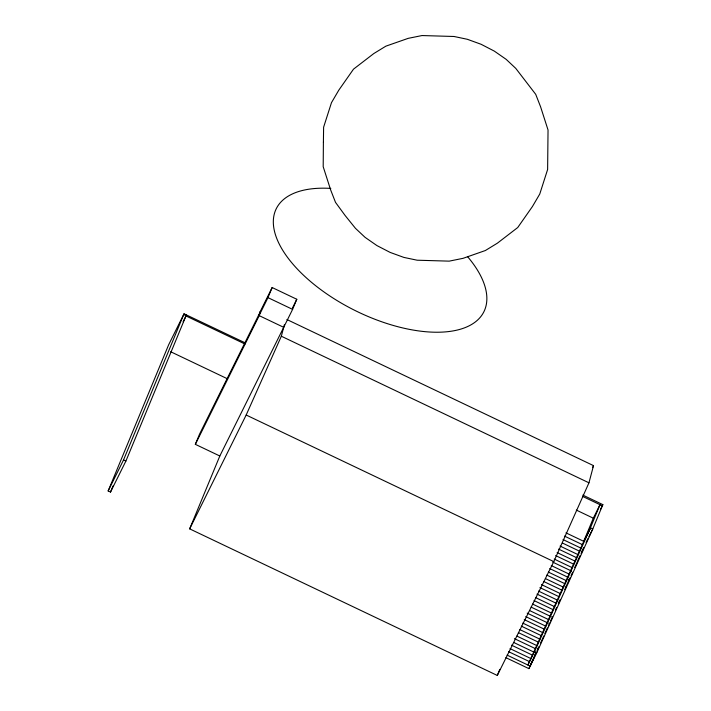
<?xml version="1.0" encoding="UTF-8"?>
<svg xmlns="http://www.w3.org/2000/svg" width="711" height="711" viewBox="0 0 711 711"><rect width="100%" height="100%" fill="white"/><g stroke="black" fill="none" stroke-linecap="round" stroke-linejoin="round"><path stroke-width="1.07" d="M283.698 327.318L259.071 315.577L260.03 311.96L272.153 287.528L296.789 299.269L292.603 309.374L219.823 456L189.659 528.86L497.291 675.45L553.798 561.61L588.957 482.813L593.525 465.634L286.897 319.523M260.03 311.96L259.213 315.648L195.338 444.331L219.823 456M189.659 528.86L246.175 415.02L281.334 336.223L284.418 324.607M245.046 344.044L184.833 315.408L186.415 314.875L125.891 461.083L110.507 492.074L108.152 490.954L168.649 344.791L184.033 313.8L245.464 343.004M108.152 490.954L123.536 459.964L184.033 313.8M110.507 492.074L113.049 485.942M195.338 444.331L199.515 434.225L260.173 312.031M259.071 315.577L267.976 297.642L272.153 287.528M497.291 675.45L499.806 669.353M505.859 657.648L528.895 668.624L534.53 656.129M507.094 655.115L530.148 666.1L532.672 660.021M534.885 655.258L535.97 652.654M544.848 633.608L545.924 631.004M593.303 518.186L583.731 541.32L590.423 527.82L600.004 504.686L593.303 518.186L576.31 510.08M565.423 588.113L566.498 585.509M568.365 581.616L569.44 579.012M577.536 561.255L578.621 558.642M582.833 495.096L602.848 504.632L592.787 528.948L536.849 652.609L528.895 668.624M583.811 541.364L527.882 665.025L534.574 651.525L590.512 527.864L583.811 541.364L565.983 532.868M530.148 666.1L536.058 653.036M536.974 651.027L538.334 648.005M540.609 642.984L543.791 635.945M548.341 625.893L549.701 622.872M550.616 620.863L552.429 616.837M558.348 603.772L560.161 599.746M564.712 589.695L566.08 586.682M568.347 581.651L570.169 577.634M571.075 575.617L572.444 572.604M574.719 567.574L577.448 561.548M581.083 553.505L583.811 547.47M183.083 321.763L185.998 315.906M292.425 308.067L296.789 299.269M592.539 467.625L593.525 465.634M600.413 509.547L602.848 504.632M586.086 542.44L587.997 538.582M588.957 536.654L592.787 528.948L590.423 527.82M581.936 551.389L583.056 549.123M578.994 557.886L580.123 555.62M568.302 581.163L569.422 578.896M566.863 584.638L567.982 582.371M558.419 603.381L559.539 601.115M555.478 609.878L556.606 607.612M546.288 630.133L547.408 627.866M537.845 648.876L538.965 646.61M534.903 655.373L536.032 653.107M267.976 297.642L292.603 309.374M281.334 336.223L588.957 482.813M583.002 496.589L602.359 505.814M564.463 536.094L582.496 544.688M170.676 351.741L226.729 378.448M563.023 539.578L581.056 548.163M562.525 543.071L579.554 551.194M560.081 546.075L578.114 554.669M558.579 549.096L576.612 557.691M557.14 552.571L575.172 561.166M555.647 555.593L573.679 564.187M554.207 559.068L572.239 567.662M246.175 415.02L553.798 561.61M552.705 562.09L571.742 571.164M551.265 565.574L569.298 574.159M549.763 568.596L567.796 577.19M548.323 572.071L566.356 580.665M546.821 575.092L564.854 583.687M545.39 578.567L563.414 587.162M543.888 581.589L561.921 590.183M541.444 584.593L560.481 593.658M539.942 587.615L558.979 596.68M538.503 591.09L557.54 600.164M537.009 594.112L556.038 603.186M535.57 597.587L554.598 606.661M534.068 600.608L553.096 609.683M532.628 604.083L551.665 613.158M531.126 607.114L551.158 616.659M529.686 610.589L548.723 619.654M527.189 613.131L548.225 623.156M525.749 616.606L545.781 626.16M524.247 619.628L544.279 629.182M522.807 623.112L542.84 632.657M521.305 626.133L541.347 635.678M519.865 629.608L539.907 639.153M518.363 632.63L538.405 642.175M516.933 636.105L536.965 645.65M514.426 638.647L535.463 648.672M534.574 651.525L536.849 652.609M513.991 642.602L534.023 652.156M123.536 459.964L125.891 461.083M511.485 645.153L532.521 655.178M510.045 648.628L531.081 658.653M508.552 651.649L529.588 661.674M467.642 256.724A115.893 56.187 26.4 0 1 437.363 332.233A115.893 56.187 26.4 0 1 287.591 257.462A115.893 56.187 26.4 0 1 330.811 188.415M323.398 142.28L323.194 166.712L330.642 189.89L335.512 202.377L345.084 215.451L355.456 228.32L365.09 237.358L376.919 245.579L390.143 252.414L403.866 257.409L417.153 260.208L449.219 261.141L463.057 258.333L485.364 250.53L497.416 243.153L517.724 227.538L532.432 206.528L539.756 194.041L547.621 169.485L548.039 129.989L540.591 106.801L535.712 94.323L515.768 68.38L506.143 59.333L494.314 51.112L481.089 44.278L467.358 39.292L454.08 36.492L422.005 35.55L408.176 38.358L385.869 46.162L373.817 53.538L353.509 69.154L338.791 90.173L331.477 102.66L323.612 127.207L323.398 142.28"/></g></svg>
